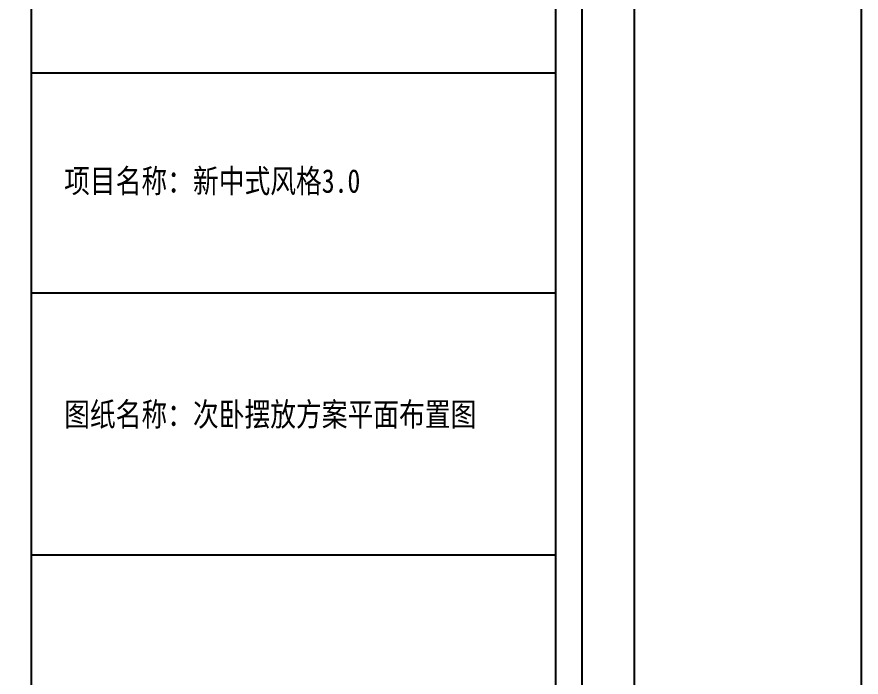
# Model space of a CAD drawing. Extents: x 422240 to 534325, y -8262 to 172635.
# Drawn here: x 475484 to 477348, y 67663 to 69121 of the extents above; entities that cross this region are included whole.
import ezdxf

# ---------------------------------------------------------------- set-up
doc = ezdxf.new("R2010")
doc.units = 0
doc.header["$LTSCALE"] = 1000
doc.header["$MEASUREMENT"] = 0
doc.styles.add('WJ', font='', dxfattribs={"width": 0.8, "height": 135})
doc.styles.get('WJ').set_extended_font_data('FangSong_GB2312')

# ---------------------------------------------------------------- blocks, each defined once
blk = doc.blocks.new('次卧摆放方案图框')
at = {"color": 251}
blk.add_line((25026.8, 493.2), (25026.8, 17757), dxfattribs=at)
for p, q in [((21375.6, 667.1), (21375.6, 17583.2)), ((24852.9, 667.1), (24852.9, 17583.2)), ((21375.6, 13356), (24852.9, 13356)), ((21375.6, 11897.8), (24852.9, 11897.8)), ((21375.6, 10159.1), (24852.9, 10159.1))]:
    blk.add_line(p, q)
blk.add_lwpolyline([(-25.1, 145.5), (25374.5, 145.5), (25374.5, 18104.8), (-25.1, 18104.8)], close=True)
at = {"char_height": 156.481, "attachment_point": 1, "style": 'WJ'}
for s, insert, width in [('{\\fSimSun|b0|i0|c134|p2;项目名称：新中式风格}3.0', (21593.2, 12717.1), 2580.997), ('{\\fSimSun|b0|i0|c134|p2;图纸名称：次卧摆放方案平面布置图}', (21593.2, 11169.7), 3037.946)]:
    blk.add_mtext(s, dxfattribs=dict(at, insert=insert, width=width))

msp = doc.modelspace()

# ---------------------------------------------------------------- block references
at = {"xscale": 0.3330153595476334, "yscale": 0.3330153595476334, "zscale": 0.3330153595476334}
for p in [(468397.6, 64549.6), (477356.1, 64549.6)]:
    msp.add_blockref('次卧摆放方案图框', p, dxfattribs=at)

doc.saveas('drawing.dxf')
